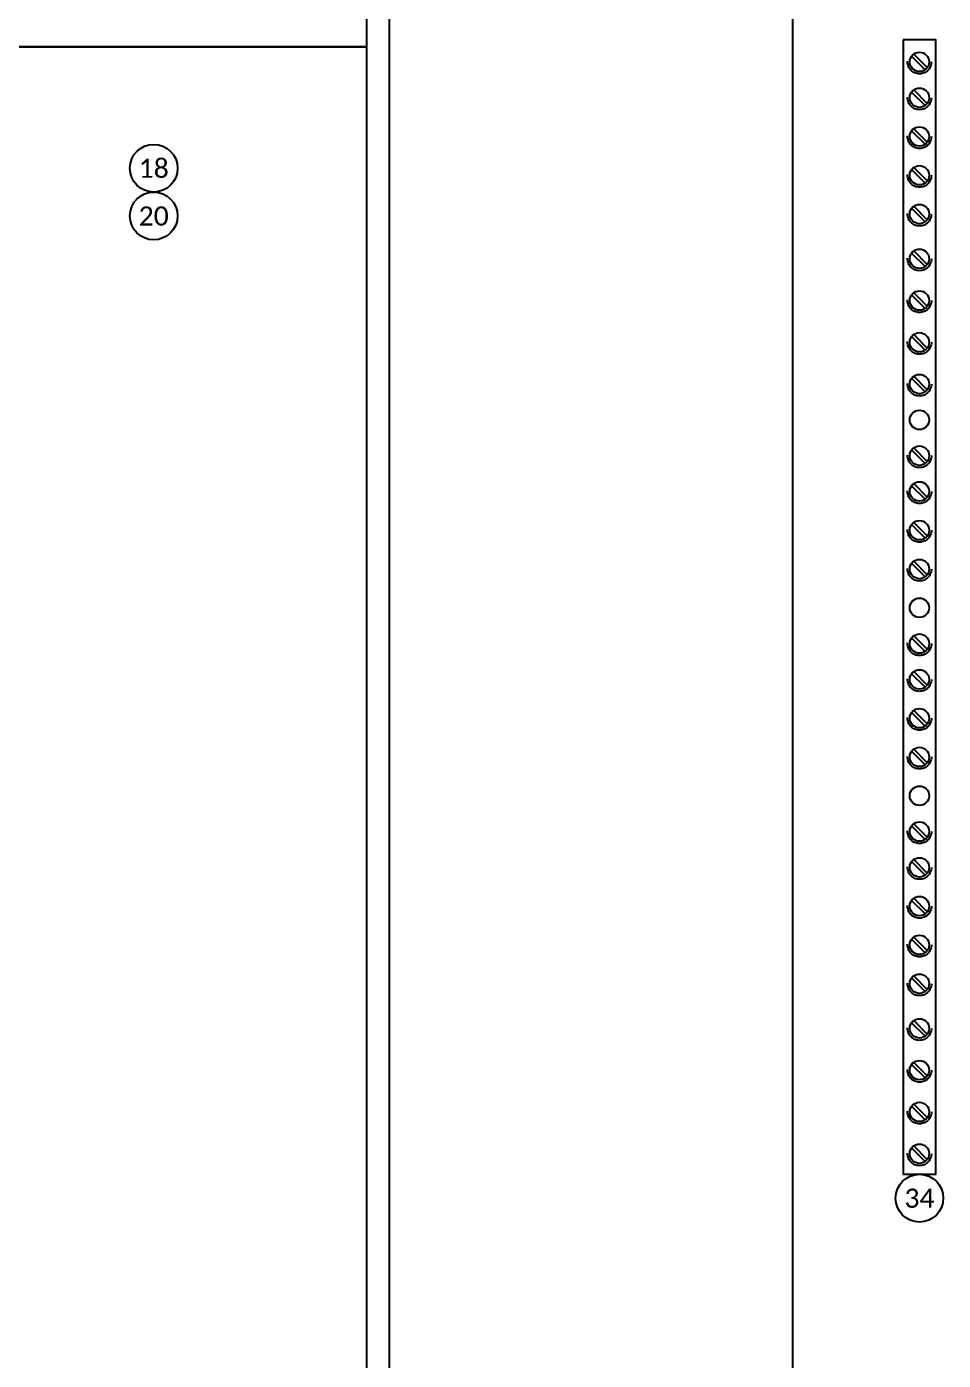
# Model space of a CAD drawing. Header units: inches. Extents: x 0 to 316, y -1 to 150.
# Drawn here: x 258.975 to 261.381, y 35.366 to 38.866 of the extents above; entities that cross this region are included whole.
import ezdxf
from ezdxf.enums import TextEntityAlignment as Align

# ---------------------------------------------------------------- set-up
doc = ezdxf.new("R2010")
doc.units = ezdxf.units.IN
doc.header["$MEASUREMENT"] = 0
doc.linetypes.add('HIDDEN', pattern=[0.2, 0.1, -0.1])
doc.linetypes.add('HIDDEN2', pattern=[0.1875, 0.125, -0.0625])
doc.styles.add('Calibri', font='calibri.ttf')

# ---------------------------------------------------------------- blocks, each defined once
blk = doc.blocks.new('Reference Number')
at = {"color": 6, "linetype": 'Continuous'}
blk.add_circle((0, 0), 0.125, dxfattribs=at)
at = {"color": 6, "linetype": 'Continuous', "style": 'Calibri'}
blk.add_attdef('REFERENCE_#', text='', height=0.1, dxfattribs=at).set_placement((0, 0), align=Align.MIDDLE_CENTER)

msp = doc.modelspace()

# ---------------------------------------------------------------- linework, layer by layer
at = {"color": 2, "linetype": 'Continuous'}
for p, q in [((261.3333, 38.75259), (261.29776, 38.78813)), ((261.33882, 38.75811), (261.30328, 38.79365)), ((261.3333, 38.65862), (261.29776, 38.69416)), ((261.33882, 38.66415), (261.30328, 38.69969)), ((261.3333, 38.55686), (261.29776, 38.5924)), ((261.33882, 38.56239), (261.30328, 38.59793)), ((261.3333, 38.45511), (261.29776, 38.49065)), ((261.33882, 38.46063), (261.30328, 38.49617)), ((261.33882, 38.35888), (261.30328, 38.39442)), ((261.3333, 38.35335), (261.29776, 38.38889)), ((261.33332, 38.23602), (261.29778, 38.27156)), ((261.33884, 38.24154), (261.3033, 38.27708)), ((261.33332, 38.12642), (261.29778, 38.16196)), ((261.33884, 38.13195), (261.3033, 38.16749)), ((261.33332, 38.01683), (261.29778, 38.05237)), ((261.33884, 38.02235), (261.3033, 38.05789)), ((261.33332, 37.90723), (261.29778, 37.94277)), ((261.33884, 37.91276), (261.3033, 37.9483)), ((261.33332, 37.7193), (261.29778, 37.75484)), ((261.33884, 37.72482), (261.3033, 37.76036)), ((261.33332, 37.62533), (261.29778, 37.66087)), ((261.33884, 37.63086), (261.3033, 37.6664)), ((261.33332, 37.52357), (261.29778, 37.55912)), ((261.33884, 37.5291), (261.3033, 37.56464)), ((261.33332, 37.42182), (261.29778, 37.45736)), ((261.33884, 37.42734), (261.3033, 37.46288)), ((261.33332, 37.2261), (261.29778, 37.26164)), ((261.33884, 37.23162), (261.3033, 37.26716)), ((261.33332, 37.13213), (261.29778, 37.16767)), ((261.33884, 37.13765), (261.3033, 37.17319)), ((261.33332, 37.03037), (261.29778, 37.06591)), ((261.33884, 37.0359), (261.3033, 37.07144)), ((261.33332, 36.92862), (261.29778, 36.96416)), ((261.33884, 36.93414), (261.3033, 36.96968)), ((261.33332, 36.73289), (261.29778, 36.76843)), ((261.33884, 36.73842), (261.3033, 36.77396)), ((261.33884, 36.64445), (261.3033, 36.67999)), ((261.33332, 36.63892), (261.29778, 36.67447)), ((261.33332, 36.53717), (261.29778, 36.57271)), ((261.33884, 36.54269), (261.3033, 36.57823)), ((261.33332, 36.43541), (261.29778, 36.47095)), ((261.33884, 36.44094), (261.3033, 36.47648)), ((261.33332, 36.33366), (261.29778, 36.3692)), ((261.33884, 36.33918), (261.3033, 36.37472)), ((261.33334, 36.21632), (261.2978, 36.25186)), ((261.33887, 36.22185), (261.30333, 36.25739)), ((261.33334, 36.10673), (261.2978, 36.14227)), ((261.33887, 36.11225), (261.30333, 36.14779)), ((261.33334, 35.99713), (261.2978, 36.03267)), ((261.33887, 36.00266), (261.30333, 36.0382)), ((261.33334, 35.88754), (261.2978, 35.92308)), ((261.33887, 35.89306), (261.30333, 35.9286))]:
    msp.add_line(p, q, dxfattribs=at)
at = {"linetype": 'Continuous'}
for points in [[(250, 39.87675), (259.86725, 39.87675), (259.86725, 38.81235), (250, 38.81235)], [(259.92761, 39.87675), (260.98483, 39.87675), (260.98483, 26.27441), (259.92761, 26.27441)], [(258.80367, 38.81235), (259.86725, 38.81235), (259.86725, 26.27441), (258.80367, 26.27441)]]:
    msp.add_lwpolyline(points, close=True, dxfattribs=at)
at = {"color": 2, "linetype": 'Continuous'}
msp.add_lwpolyline([(261.27526, 38.83143), (261.2753, 35.85396), (261.36136, 35.85396), (261.36132, 38.83143)], close=True, dxfattribs=at)
at = {"color": 2, "linetype": 'HIDDEN'}
for centre in [(261.31829, 38.77312), (261.31829, 38.67915), (261.31829, 38.5774), (261.31829, 38.47564), (261.31829, 38.37388), (261.31831, 38.25655), (261.31831, 38.14696), (261.31831, 38.03736), (261.31831, 37.92777), (261.31831, 37.73983), (261.31831, 37.64586), (261.31831, 37.54411), (261.31831, 37.44235), (261.31831, 37.24663), (261.31831, 37.15266), (261.31831, 37.0509), (261.31831, 36.94915), (261.31831, 36.75343), (261.31831, 36.65946), (261.31831, 36.5577), (261.31831, 36.45595), (261.31831, 36.35419), (261.31833, 36.23686), (261.31833, 36.12726), (261.31833, 36.01767), (261.31833, 35.90807)]:
    msp.add_circle(centre, 0.03131, dxfattribs=at)
at = {"color": 2, "linetype": 'Continuous'}
for centre in [(261.31829, 38.77312), (261.31829, 38.67915), (261.31829, 38.5774), (261.31829, 38.47564), (261.31829, 38.37388), (261.31831, 38.25655), (261.31831, 38.14696), (261.31831, 38.03736), (261.31831, 37.92777), (261.31831, 37.8338), (261.31831, 37.73983), (261.31831, 37.64586), (261.31831, 37.54411), (261.31831, 37.44235), (261.31831, 37.3406), (261.31831, 37.24663), (261.31831, 37.15266), (261.31831, 37.0509), (261.31831, 36.94915), (261.31831, 36.84739), (261.31831, 36.75343), (261.31831, 36.65946), (261.31831, 36.5577), (261.31831, 36.45595), (261.31831, 36.35419), (261.31833, 36.23686), (261.31833, 36.12726), (261.31833, 36.01767), (261.31833, 35.90807)]:
    msp.add_circle(centre, 0.02543, dxfattribs=at)

# ---------------------------------------------------------------- block references
at = {"color": 7, "linetype": 'HIDDEN2', "ltscale": 2, "xscale": 0.5008915870249045, "yscale": 0.5008915870249045, "zscale": 0.5008915870249045}
for p, values in [((259.30838, 38.49404), {'REFERENCE_#': '18'}), ((259.30838, 38.36881), {'REFERENCE_#': '20'}), ((261.31833, 35.79135), {'REFERENCE_#': '34'})]:
    msp.add_blockref('Reference Number', p, dxfattribs=at).add_auto_attribs(values)

doc.saveas('drawing.dxf')
